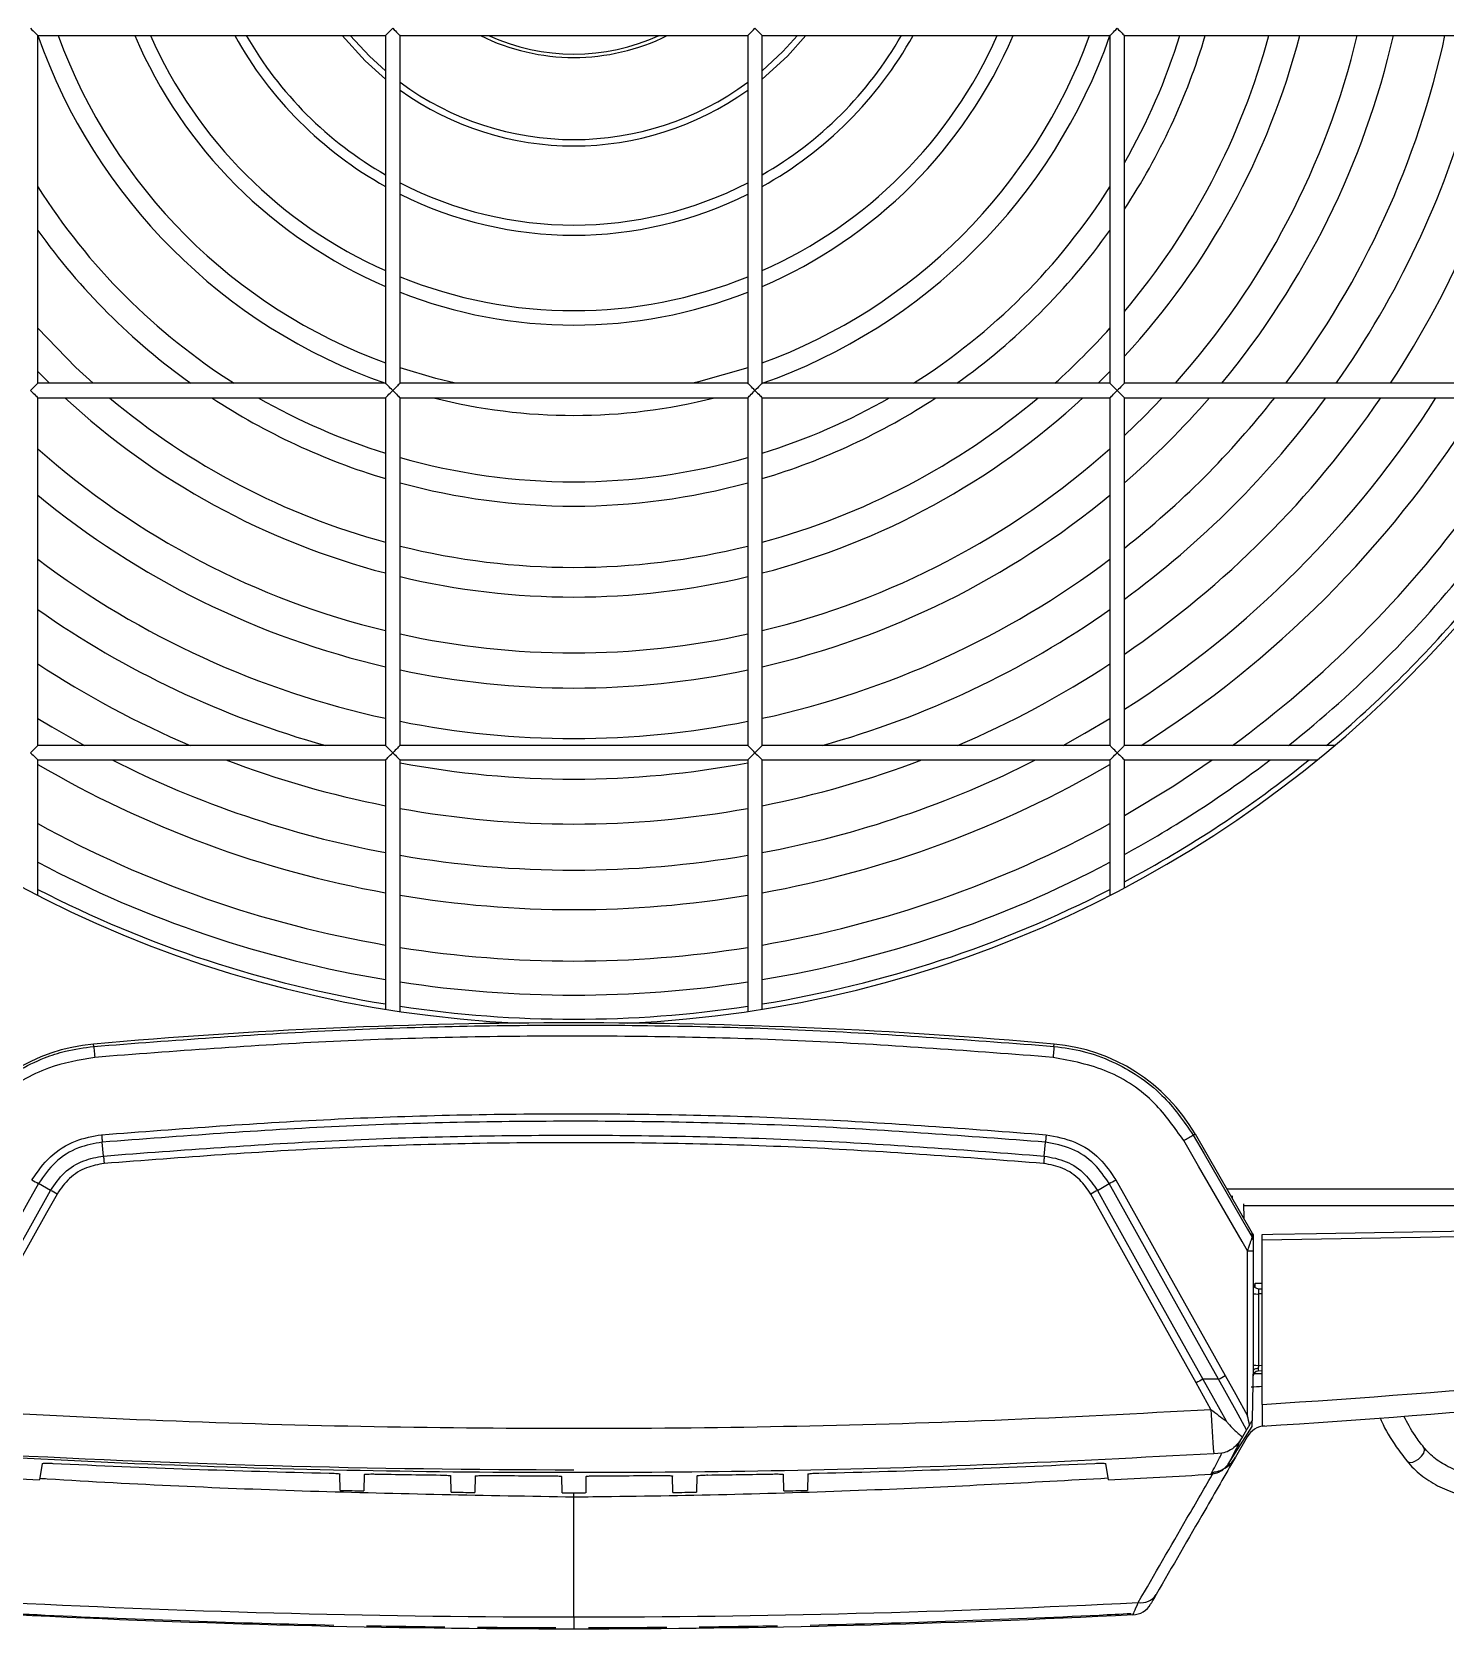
# Model space of a CAD drawing. Extents: x 14.8 to 109.8, y 1.6 to 86.6.
# Drawn here: x 47.512 to 51.413, y 31.899 to 36.308 of the extents above; entities that cross this region are included whole.
import ezdxf

# ---------------------------------------------------------------- set-up
doc = ezdxf.new("R2010")
doc.units = 0
doc.header["$MEASUREMENT"] = 0
doc.layers.add('OBJECT', color=7, linetype='CONTINUOUS')

msp = doc.modelspace()

# ---------------------------------------------------------------- linework, layer by layer
at = {"layer": 'OBJECT'}
for p, q in [((47.5283, 36.2982), (48.4883, 36.2982)), ((47.5283, 35.3382), (47.5283, 36.2982)), ((48.4883, 36.2982), (48.5083, 36.3182)), ((48.4883, 36.2982), (48.4883, 35.3382)), ((48.5283, 35.3382), (48.5283, 36.2982)), ((48.5283, 36.2982), (49.4883, 36.2982)), ((49.4883, 36.2982), (49.4883, 35.3382)), ((49.5083, 36.3182), (49.5283, 36.2982)), ((49.5283, 36.2982), (50.4883, 36.2982)), ((49.5283, 35.3382), (49.5283, 36.2982)), ((50.4883, 36.2982), (50.4883, 35.3382)), ((50.5283, 36.2982), (51.4883, 36.2982)), ((50.5283, 35.3382), (50.5283, 36.2982)), ((47.5283, 35.3708), (47.5609, 35.3382)), ((50.4558, 35.3382), (50.4883, 35.3708)), ((47.5283, 35.3382), (47.5083, 35.3182)), ((48.4883, 35.3382), (47.5283, 35.3382)), ((49.4883, 35.3382), (48.5283, 35.3382)), ((50.4883, 35.3382), (49.5283, 35.3382)), ((50.5083, 35.3182), (50.4883, 35.3382)), ((51.4883, 35.3382), (50.5283, 35.3382)), ((47.5283, 34.3382), (47.5283, 35.2982)), ((47.5283, 35.2982), (48.4883, 35.2982)), ((48.4883, 35.2982), (48.4883, 34.3382)), ((48.5283, 34.3382), (48.5283, 35.2982)), ((48.5283, 35.2982), (49.4883, 35.2982)), ((49.4883, 35.2982), (49.4883, 34.3382)), ((49.5283, 35.2982), (50.4883, 35.2982)), ((49.5283, 34.3382), (49.5283, 35.2982)), ((50.4883, 35.2982), (50.4883, 34.3382)), ((50.5083, 35.3182), (50.5283, 35.2982)), ((50.5283, 35.2982), (51.4883, 35.2982)), ((50.5283, 34.3382), (50.5283, 35.2982)), ((48.4883, 34.3382), (47.5283, 34.3382)), ((49.4883, 34.3382), (48.5283, 34.3382)), ((50.4883, 34.3382), (49.5283, 34.3382)), ((51.1088, 34.3382), (50.5283, 34.3382)), ((47.5283, 33.9248), (47.5283, 34.2982)), ((47.5283, 34.2982), (48.4883, 34.2982)), ((48.4883, 34.2982), (48.4883, 33.6101)), ((48.5283, 33.6039), (48.5283, 34.2982)), ((48.5283, 34.2982), (49.4883, 34.2982)), ((49.4883, 34.2982), (49.4883, 33.6039)), ((49.5283, 33.6101), (49.5283, 34.2982)), ((49.5283, 34.2982), (50.4883, 34.2982)), ((50.4883, 34.2982), (50.4883, 33.9248)), ((50.5283, 33.9456), (50.5283, 34.2982)), ((50.5283, 34.2982), (51.0607, 34.2982)), ((47.6828, 33.5074), (47.6823, 33.5137)), ((50.3338, 33.5074), (50.3344, 33.5137)), ((50.718, 33.2626), (50.7232, 33.2656)), ((50.7232, 33.2656), (50.8813, 32.9918)), ((47.7097, 33.2047), (47.7063, 33.2429)), ((50.307, 33.2047), (50.3104, 33.2429)), ((47.5632, 33.1099), (47.5304, 33.1288)), ((50.4535, 33.1099), (50.4862, 33.1288)), ((52.6383, 33.1132), (50.8112, 33.1132)), ((50.8269, 33.086), (50.8267, 33.0949)), ((50.8569, 33.0727), (50.8575, 33.0329)), ((50.8569, 33.0682), (52.6383, 33.0682)), ((50.8813, 32.9806), (50.8813, 32.9918)), ((50.8833, 32.9883), (50.8833, 32.9732)), ((50.9083, 32.9733), (52.6671, 33.004)), ((50.8683, 32.4872), (50.8683, 32.9428)), ((50.8833, 32.943), (50.8833, 32.6102)), ((50.9083, 32.5188), (50.9083, 32.9733)), ((50.8892, 32.8533), (50.9083, 32.8533)), ((50.8892, 32.8414), (50.8892, 32.8533)), ((50.8983, 32.8383), (50.9083, 32.8383)), ((50.9083, 32.8238), (50.8984, 32.8238)), ((50.7879, 32.5883), (50.7446, 32.5883)), ((50.8892, 32.6033), (50.8892, 32.6079)), ((50.9083, 32.6033), (50.8892, 32.6033)), ((50.9083, 32.6118), (50.8971, 32.6111)), ((50.8984, 32.6267), (50.9083, 32.6274)), ((50.7672, 32.505), (50.7263, 32.5782)), ((50.8149, 32.354), (50.8807, 32.4578)), ((50.8807, 32.4578), (50.881, 32.4744)), ((50.8672, 32.4294), (50.8347, 32.373)), ((50.854, 32.4294), (50.8491, 32.4209)), ((50.8657, 32.449), (50.854, 32.4294)), ((50.7973, 32.3842), (50.7747, 32.3827)), ((47.5402, 32.3555), (47.5326, 32.3108)), ((48.3632, 32.2815), (48.3624, 32.3266)), ((48.4293, 32.3252), (48.4285, 32.2802)), ((49.5882, 32.2802), (49.5874, 32.3252)), ((49.6543, 32.3266), (49.6535, 32.2815)), ((50.484, 32.3108), (50.4765, 32.3555)), ((48.6697, 32.2765), (48.669, 32.3215)), ((48.7357, 32.3209), (48.7349, 32.2758)), ((48.9758, 32.2746), (48.975, 32.3196)), ((49.0417, 32.3196), (49.0409, 32.2746)), ((49.2818, 32.2758), (49.281, 32.3209)), ((49.3477, 32.3215), (49.3469, 32.2765)), ((49.0083, 32.2627), (49.0083, 32.2746)), ((49.0083, 31.9321), (49.0083, 32.2627)), ((49.0083, 31.9321), (49.0083, 32.2627)), ((49.0083, 31.9321), (49.0083, 31.8986))]:
    msp.add_line(p, q, dxfattribs=at)
at = {"layer": 'OBJECT', "flags": 128}
for points in [[(47.5083, 36.3182), (47.512, 36.3145), (47.5155, 36.311), (47.5189, 36.3077), (47.5218, 36.3047), (47.5243, 36.3023), (47.5262, 36.3003), (47.5276, 36.299), (47.5282, 36.2983), (47.5283, 36.2982)], [(48.3682, 36.2982), (48.4319, 36.2285), (48.4883, 36.1781)], [(48.4883, 36.201), (48.4442, 36.2411), (48.3911, 36.2982)], [(48.5083, 36.3182), (48.512, 36.3145), (48.5155, 36.311), (48.5189, 36.3077), (48.5218, 36.3047), (48.5243, 36.3023), (48.5262, 36.3003), (48.5276, 36.299), (48.5282, 36.2983), (48.5283, 36.2982)], [(49.4883, 36.2982), (49.4884, 36.2983), (49.4891, 36.299), (49.4904, 36.3003), (49.4924, 36.3023), (49.4949, 36.3047), (49.4978, 36.3077), (49.5011, 36.311), (49.5046, 36.3145), (49.5083, 36.3182)], [(49.6256, 36.2982), (49.5855, 36.2541), (49.5283, 36.201)], [(49.5283, 36.1781), (49.5981, 36.2418), (49.6484, 36.2982)], [(50.4883, 36.2982), (50.4884, 36.2983), (50.4891, 36.299), (50.4904, 36.3003), (50.4924, 36.3023), (50.4949, 36.3047), (50.4978, 36.3077), (50.5011, 36.311), (50.5046, 36.3145), (50.5083, 36.3182)], [(50.5083, 36.3182), (50.512, 36.3145), (50.5155, 36.311), (50.5189, 36.3077), (50.5218, 36.3047), (50.5243, 36.3023), (50.5262, 36.3003), (50.5276, 36.299), (50.5282, 36.2983), (50.5283, 36.2982)], [(47.6807, 35.3382), (47.6335, 35.382), (47.5283, 35.4906)], [(48.6811, 35.3382), (48.6268, 35.3513), (48.5283, 35.3805)], [(49.4883, 35.3805), (49.3522, 35.342), (49.3356, 35.3382)], [(48.5083, 35.3182), (48.5049, 35.3217), (48.5015, 35.3251), (48.4983, 35.3282), (48.4955, 35.3311), (48.493, 35.3335), (48.491, 35.3355), (48.4895, 35.337), (48.4886, 35.3379), (48.4883, 35.3382)], [(48.5283, 35.3382), (48.528, 35.3379), (48.5271, 35.337), (48.5256, 35.3355), (48.5236, 35.3335), (48.5212, 35.3311), (48.5183, 35.3282), (48.5152, 35.3251), (48.5118, 35.3217), (48.5083, 35.3182)], [(49.5083, 35.3182), (49.5049, 35.3217), (49.5015, 35.3251), (49.4983, 35.3282), (49.4955, 35.3311), (49.493, 35.3335), (49.491, 35.3355), (49.4895, 35.337), (49.4886, 35.3379), (49.4883, 35.3382)], [(49.5283, 35.3382), (49.528, 35.3379), (49.5271, 35.337), (49.5256, 35.3355), (49.5236, 35.3335), (49.5212, 35.3311), (49.5183, 35.3282), (49.5152, 35.3251), (49.5118, 35.3217), (49.5083, 35.3182)], [(50.5283, 35.3382), (50.528, 35.3379), (50.5271, 35.337), (50.5256, 35.3355), (50.5236, 35.3335), (50.5212, 35.3311), (50.5183, 35.3282), (50.5152, 35.3251), (50.5118, 35.3217), (50.5083, 35.3182)], [(47.5083, 35.3182), (47.512, 35.3145), (47.5155, 35.311), (47.5189, 35.3077), (47.5218, 35.3047), (47.5243, 35.3023), (47.5262, 35.3003), (47.5276, 35.299), (47.5282, 35.2983), (47.5283, 35.2982)], [(48.4883, 35.2982), (48.4884, 35.2983), (48.4891, 35.299), (48.4904, 35.3003), (48.4924, 35.3023), (48.4949, 35.3047), (48.4978, 35.3077), (48.5011, 35.311), (48.5046, 35.3145), (48.5083, 35.3182)], [(48.5083, 35.3182), (48.512, 35.3145), (48.5155, 35.311), (48.5189, 35.3077), (48.5218, 35.3047), (48.5243, 35.3023), (48.5262, 35.3003), (48.5276, 35.299), (48.5282, 35.2983), (48.5283, 35.2982)], [(49.4883, 35.2982), (49.4884, 35.2983), (49.4891, 35.299), (49.4904, 35.3003), (49.4924, 35.3023), (49.4949, 35.3047), (49.4978, 35.3077), (49.5011, 35.311), (49.5046, 35.3145), (49.5083, 35.3182)], [(49.5083, 35.3182), (49.512, 35.3145), (49.5155, 35.311), (49.5189, 35.3077), (49.5218, 35.3047), (49.5243, 35.3023), (49.5262, 35.3003), (49.5276, 35.299), (49.5282, 35.2983), (49.5283, 35.2982)], [(50.4883, 35.2982), (50.4884, 35.2983), (50.4891, 35.299), (50.4904, 35.3003), (50.4924, 35.3023), (50.4949, 35.3047), (50.4978, 35.3077), (50.5011, 35.311), (50.5046, 35.3145), (50.5083, 35.3182)], [(50.6324, 35.2982), (50.5835, 35.2476), (50.5283, 35.1942)], [(47.5283, 34.413), (47.5666, 34.3898), (47.6573, 34.3382)], [(50.3594, 34.3382), (50.4194, 34.3719), (50.4883, 34.413)], [(47.5283, 34.3382), (47.528, 34.3379), (47.5271, 34.337), (47.5256, 34.3355), (47.5236, 34.3335), (47.5212, 34.3311), (47.5183, 34.3282), (47.5152, 34.3251), (47.5118, 34.3217), (47.5083, 34.3182)], [(47.5083, 34.3182), (47.512, 34.3145), (47.5155, 34.311), (47.5189, 34.3077), (47.5218, 34.3047), (47.5243, 34.3023), (47.5262, 34.3003), (47.5276, 34.299), (47.5282, 34.2983), (47.5283, 34.2982)], [(48.5083, 34.3182), (48.5049, 34.3217), (48.5015, 34.3251), (48.4983, 34.3282), (48.4955, 34.3311), (48.493, 34.3335), (48.491, 34.3355), (48.4895, 34.337), (48.4886, 34.3379), (48.4883, 34.3382)], [(48.4883, 34.2982), (48.4884, 34.2983), (48.4891, 34.299), (48.4904, 34.3003), (48.4924, 34.3023), (48.4949, 34.3047), (48.4978, 34.3077), (48.5011, 34.311), (48.5046, 34.3145), (48.5083, 34.3182)], [(48.5283, 34.3382), (48.528, 34.3379), (48.5271, 34.337), (48.5256, 34.3355), (48.5236, 34.3335), (48.5212, 34.3311), (48.5183, 34.3282), (48.5152, 34.3251), (48.5118, 34.3217), (48.5083, 34.3182)], [(48.5083, 34.3182), (48.512, 34.3145), (48.5155, 34.311), (48.5189, 34.3077), (48.5218, 34.3047), (48.5243, 34.3023), (48.5262, 34.3003), (48.5276, 34.299), (48.5282, 34.2983), (48.5283, 34.2982)], [(49.5083, 34.3182), (49.5049, 34.3217), (49.5015, 34.3251), (49.4983, 34.3282), (49.4955, 34.3311), (49.493, 34.3335), (49.491, 34.3355), (49.4895, 34.337), (49.4886, 34.3379), (49.4883, 34.3382)], [(49.4883, 34.2982), (49.4884, 34.2983), (49.4891, 34.299), (49.4904, 34.3003), (49.4924, 34.3023), (49.4949, 34.3047), (49.4978, 34.3077), (49.5011, 34.311), (49.5046, 34.3145), (49.5083, 34.3182)], [(49.5283, 34.3382), (49.528, 34.3379), (49.5271, 34.337), (49.5256, 34.3355), (49.5236, 34.3335), (49.5212, 34.3311), (49.5183, 34.3282), (49.5152, 34.3251), (49.5118, 34.3217), (49.5083, 34.3182)], [(49.5083, 34.3182), (49.512, 34.3145), (49.5155, 34.311), (49.5189, 34.3077), (49.5218, 34.3047), (49.5243, 34.3023), (49.5262, 34.3003), (49.5276, 34.299), (49.5282, 34.2983), (49.5283, 34.2982)], [(50.5083, 34.3182), (50.5049, 34.3217), (50.5015, 34.3251), (50.4983, 34.3282), (50.4955, 34.3311), (50.493, 34.3335), (50.491, 34.3355), (50.4895, 34.337), (50.4886, 34.3379), (50.4883, 34.3382)], [(50.4883, 34.2982), (50.4884, 34.2983), (50.4891, 34.299), (50.4904, 34.3003), (50.4924, 34.3023), (50.4949, 34.3047), (50.4978, 34.3077), (50.5011, 34.311), (50.5046, 34.3145), (50.5083, 34.3182)], [(50.5283, 34.3382), (50.528, 34.3379), (50.5271, 34.337), (50.5256, 34.3355), (50.5236, 34.3335), (50.5212, 34.3311), (50.5183, 34.3282), (50.5152, 34.3251), (50.5118, 34.3217), (50.5083, 34.3182)], [(50.5083, 34.3182), (50.512, 34.3145), (50.5155, 34.311), (50.5189, 34.3077), (50.5218, 34.3047), (50.5243, 34.3023), (50.5262, 34.3003), (50.5276, 34.299), (50.5282, 34.2983), (50.5283, 34.2982)], [(50.5283, 34.145), (50.6645, 34.2272), (50.7708, 34.2982)], [(47.6828, 33.5074), (47.6829, 33.5064), (47.6831, 33.5043), (47.6833, 33.5014), (47.6837, 33.4976), (47.6841, 33.4931), (47.6845, 33.4881), (47.685, 33.4827), (47.6855, 33.4771)], [(50.3338, 33.5074), (50.3337, 33.5064), (50.3336, 33.5043), (50.3333, 33.5014), (50.333, 33.4976), (50.3326, 33.4931), (50.3321, 33.4881), (50.3316, 33.4827), (50.3311, 33.4771)], [(47.7045, 33.2635), (47.7047, 33.2607), (47.705, 33.2579), (47.7052, 33.2551), (47.7054, 33.2524), (47.7057, 33.2498), (47.7059, 33.2474), (47.7061, 33.2451), (47.7063, 33.2429)], [(50.3122, 33.2635), (50.3119, 33.2607), (50.3117, 33.2579), (50.3114, 33.2551), (50.3112, 33.2524), (50.311, 33.2498), (50.3108, 33.2474), (50.3106, 33.2451), (50.3104, 33.2429)], [(50.718, 33.2626), (50.7481, 33.2107), (50.8683, 33.003), (50.8813, 32.9806)], [(47.7097, 33.2047), (47.7099, 33.2026), (47.7101, 33.2003), (47.7103, 33.1978), (47.7105, 33.1952), (47.7108, 33.1925), (47.711, 33.1898), (47.7113, 33.1869), (47.7115, 33.1841)], [(50.307, 33.2047), (50.3068, 33.2026), (50.3066, 33.2003), (50.3064, 33.1978), (50.3061, 33.1952), (50.3059, 33.1925), (50.3056, 33.1898), (50.3054, 33.1869), (50.3051, 33.1841)], [(50.8683, 32.9428), (50.8533, 32.9687), (50.733, 33.1764), (50.6921, 33.2471)], [(47.5304, 33.1288), (47.5012, 33.0764), (47.3842, 32.8669), (47.2287, 32.5883)], [(50.7879, 32.5883), (50.7587, 32.6407), (50.6417, 32.8502), (50.4862, 33.1288)], [(50.5045, 33.1389), (50.5338, 33.0865), (50.6507, 32.8769), (50.8062, 32.5983)], [(47.272, 32.5883), (47.3012, 32.6407), (47.4182, 32.8502), (47.5632, 33.1099)], [(47.5815, 33.0998), (47.5523, 33.0474), (47.4353, 32.8379), (47.2903, 32.5782)], [(50.7263, 32.5782), (50.6971, 32.6306), (50.5801, 32.8401), (50.4352, 33.0998)], [(50.4535, 33.1099), (50.4827, 33.0575), (50.5997, 32.848), (50.7446, 32.5883)], [(50.8813, 32.9918), (50.8824, 32.9899), (50.8831, 32.9887), (50.8833, 32.9883)], [(50.9083, 32.9882), (50.9383, 32.9888), (51.0583, 32.9908), (51.5381, 32.9992), (52.6867, 33.0193)], [(50.7446, 32.5883), (50.7739, 32.5359), (50.8088, 32.4733)], [(50.8657, 32.449), (50.8364, 32.5014), (50.7879, 32.5883)], [(50.8062, 32.5983), (50.8355, 32.546), (50.8683, 32.4872)], [(51.3304, 32.3618), (51.3403, 32.3676), (51.3488, 32.3756), (51.3546, 32.3844), (51.3569, 32.3928), (51.3554, 32.3994), (51.3549, 32.4001)]]:
    msp.add_lwpolyline(points, dxfattribs=at)
at = {"layer": 'OBJECT'}
for centre, radius, start, end in [((49.0083, 36.8182), 3.25, 0, 267.3717), ((49.0083, 36.8182), 3.25, 272.6283, 0), ((49.0083, 36.8182), 1.5687, 199.3597, 250.6403), ((49.0083, 36.8182), 1.5157, 200.0637, 249.9363), ((49.0083, 36.8182), 1.3193, 203.2138, 246.7862), ((49.0083, 36.8182), 1.2795, 203.9789, 246.0211), ((49.0083, 36.8182), 1.0711, 209.0428, 240.9572), ((49.0083, 36.8182), 1.0433, 209.8952, 240.1048), ((49.0083, 36.8182), 0.5804, 243.6377, 296.3623), ((49.0083, 36.8182), 0.5709, 245.6295, 294.3705), ((49.0083, 36.8182), 1.2795, 293.9789, 336.0211), ((49.0083, 36.8182), 1.0711, 299.0428, 330.9572), ((49.0083, 36.8182), 1.0433, 299.8952, 330.1048), ((49.0083, 36.8182), 1.5157, 290.0637, 339.9363), ((49.0083, 36.8182), 1.3193, 293.2138, 336.7862), ((49.0083, 36.8182), 1.5687, 289.3597, 340.6403), ((49.0083, 36.8182), 1.752, 330.1804, 342.734), ((49.0083, 36.8182), 1.9882, 319.8639, 344.8383), ((49.0083, 36.8182), 1.8191, 326.6745, 343.3903), ((49.0083, 36.8182), 2.0702, 317.2433, 345.4521), ((49.0083, 36.8182), 2.2244, 318.2912, 346.4809), ((49.0083, 36.8182), 2.3215, 320.3929, 347.0563), ((49.0083, 36.8182), 2.4606, 323.0246, 347.7998), ((49.0083, 36.8182), 0.8071, 233.5065, 306.4935), ((49.0083, 36.8182), 0.8247, 234.4058, 305.5942), ((49.0083, 36.8182), 2.5729, 324.8841, 344.5585), ((49.0083, 36.8182), 1.752, 212.3533, 237.6467), ((49.0083, 36.8182), 1.0433, 242.608, 297.392), ((49.0083, 36.8182), 1.0711, 243.3769, 296.6231), ((49.0083, 36.8182), 1.752, 302.3533, 327.6467), ((49.0083, 36.8182), 1.8191, 215.5534, 234.4466), ((49.0083, 36.8182), 1.8191, 305.5534, 324.4466), ((49.0083, 36.8182), 2.6969, 326.7161, 336.8664), ((49.0083, 36.8182), 1.2795, 247.9671, 292.0329), ((49.0083, 36.8182), 1.3193, 248.6636, 291.3364), ((49.0083, 36.8182), 1.9882, 311.8928, 318.1072), ((49.0083, 36.8182), 2.0702, 227.2433, 255.4521), ((49.0083, 36.8182), 1.9882, 229.8639, 254.8383), ((49.0083, 36.8182), 1.8191, 236.6745, 253.3903), ((49.0083, 36.8182), 1.752, 240.1804, 252.734), ((49.0083, 36.8182), 1.5687, 255.6858, 284.3142), ((49.0083, 36.8182), 1.752, 287.266, 299.8196), ((49.0083, 36.8182), 1.9882, 285.1617, 310.1361), ((49.0083, 36.8182), 1.8191, 286.6097, 303.3255), ((49.0083, 36.8182), 2.0702, 284.5479, 312.7567), ((49.0083, 36.8182), 2.3215, 310.9007, 319.0993), ((49.0083, 36.8182), 2.4606, 308.1504, 321.8496), ((49.0083, 36.8182), 2.6969, 304.3065, 325.6935), ((49.0083, 36.8182), 2.5729, 306.2123, 323.7877), ((49.0083, 36.8182), 2.8241, 302.5624, 327.4376), ((49.0083, 36.8182), 2.9331, 302.2712, 327.7288), ((49.0083, 36.8182), 2.2244, 228.2912, 256.4809), ((49.0083, 36.8182), 2.2244, 283.5191, 311.7088), ((49.0083, 36.8182), 1.752, 254.0989, 285.9011), ((49.0083, 36.8182), 1.8191, 254.7007, 285.2993), ((49.0083, 36.8182), 2.3215, 230.3929, 257.0563), ((49.0083, 36.8182), 2.3215, 282.9437, 309.6071), ((49.0083, 36.8182), 3.0752, 306.2482, 323.7518), ((49.0083, 36.8182), 1.9882, 256.0293, 283.9707), ((49.0083, 36.8182), 2.4606, 233.0246, 257.7998), ((49.0083, 36.8182), 2.4606, 282.2002, 306.9754), ((49.0083, 36.8182), 3.1693, 308.5091, 321.4909), ((49.0083, 36.8182), 2.0702, 256.593, 283.407), ((49.0083, 36.8182), 2.5729, 234.8841, 254.5585), ((49.0083, 36.8182), 2.5729, 285.4415, 305.1159), ((49.0083, 36.8182), 3.2357, 309.9631, 320.0369), ((49.0083, 36.8182), 2.2244, 257.5383, 282.4617), ((49.0083, 36.8182), 2.6969, 236.7161, 246.8664), ((49.0083, 36.8182), 2.3215, 258.0673, 281.9327), ((49.0083, 36.8182), 2.6969, 293.1336, 303.2839), ((49.0083, 36.8182), 2.4606, 258.7511, 281.2489), ((49.0083, 36.8182), 2.9331, 239.6958, 259.7881), ((49.0083, 36.8182), 2.8241, 243.1648, 259.3897), ((49.0083, 36.8182), 2.6969, 249.1352, 258.8827), ((49.0083, 36.8182), 2.5729, 259.2478, 280.7522), ((49.0083, 36.8182), 2.6969, 281.1173, 290.8648), ((49.0083, 36.8182), 2.8241, 280.6103, 296.8352), ((49.0083, 36.8182), 2.9331, 280.2119, 300.3042), ((49.0083, 36.8182), 3.1693, 298.6594, 307.3324), ((49.0083, 36.8182), 3.2357, 298.019, 308.8473), ((49.0083, 36.8182), 2.6969, 259.7476, 280.2524), ((49.0083, 36.8182), 3.0752, 241.2312, 260.2647), ((49.0083, 36.8182), 3.0752, 279.7353, 298.7688), ((49.0083, 36.8182), 3.1693, 242.1615, 260.5565), ((49.0083, 36.8182), 2.8241, 260.2143, 279.7857), ((49.0083, 36.8182), 3.1693, 279.4435, 297.8385), ((49.0083, 36.8182), 3.2357, 242.7804, 260.752), ((49.0083, 36.8182), 2.9331, 260.5811, 279.4189), ((49.0083, 36.8182), 3.2357, 279.248, 297.2196), ((49.0083, 36.8182), 3.0752, 261.02, 278.98), ((49.0083, 36.8182), 3.1693, 261.2888, 278.7112), ((49.0083, 36.8182), 3.2357, 261.4689, 278.5311), ((49.0083, 18.5724), 15, 84.92819, 95.07181), ((47.7265, 33.0156), 0.5, 95.0718, 150), ((50.2902, 33.0156), 0.5, 30, 84.9282), ((50.3768, 33.8052), 0.6409, 299.4671, 302.1662), ((48.2661, 34.4875), 1.5451, 240.7904, 241.566), ((49.7505, 34.4875), 1.5451, 298.434, 299.2096), ((46.8292, 31.7542), 1.5416, 60.7902, 61.5675), ((51.1875, 31.7542), 1.5416, 118.4325, 119.2098), ((50.8721, 33.1583), 0.2156, 269.0019, 272.9959), ((50.8687, 32.9732), 0.0146, 0.0259, 30.7913), ((50.8983, 32.8533), 0.015, 180, 270), ((50.8946, 32.9319), 0.1082, 264.0197, 271.993), ((49.0104, 62.3986), 29.94, 273.63443, 276.80397), ((51.4791, 31.2318), 1.5426, 118.4329, 119.2098), ((50.0515, 33.9483), 1.5466, 298.4344, 299.2093), ((50.8981, 32.5961), 0.015, 93.6267, 179), ((50.8946, 32.7349), 0.1082, 264.0197, 271.9908), ((50.9335, 32.6143), 0.0365, 183.416, 185.134), ((49.0083, 62.3986), 30, 273.63116, 276.80397), ((49.0083, 62.3986), 29.89, 273.58692, 273.64454), ((64.5961, 33.2955), 13.8515, 183.2715, 183.77834), ((50.9192, 32.3994), 0.06, 93.6447, 150), ((49.0083, 62.3986), 30.06, 266.83435, 270), ((49.0083, 62.3396), 30.065, 266.64652, 267.18655), ((49.0083, 62.3396), 30.065, 272.81345, 273.35461), ((51.3198, 32.3774), 0.0188, 231.2465, 304.3431), ((49.0083, 62.3396), 30.065, 268.7704, 268.89488), ((49.0083, 62.3396), 30.065, 271.10512, 271.2296), ((49.0083, 62.3396), 30.065, 269.35475, 269.4789), ((49.0083, 62.3396), 30.065, 269.93798, 270.06202), ((49.0083, 62.3396), 30.065, 270.5211, 270.64525), ((50.5744, 32.0204), 0.0492, 260.7353, 327.2181), ((49.0033, 62.4027), 30.5, 267.09946, 267.26567), ((49.0033, 62.4027), 30.5, 267.26567, 268.76476), ((49.0033, 62.4027), 30.5, 271.23524, 272.73433), ((49.0033, 62.4027), 30.5, 272.73433, 272.90054), ((50.5487, 31.9976), 0.06, 272.9005, 330), ((49.0033, 62.4027), 30.5, 268.93386, 269.34014), ((49.0033, 62.4027), 30.5, 269.50922, 269.91547), ((49.0033, 62.4027), 30.5, 270.08453, 270.49078), ((49.0033, 62.4027), 30.5, 270.65986, 271.06614)]:
    msp.add_arc(centre, radius, start, end, dxfattribs=at)
for start_param, end_param in [(3.093782, 3.119126), (3.123345, 3.129317), (3.133529, 3.139487), (3.143698, 3.149656), (3.153869, 3.15984), (3.164059, 3.189403)]:
    msp.add_ellipse((49.0083, 62.4131), major_axis=(0, 30.0914), ratio=0.999997, start_param=start_param, end_param=end_param, dxfattribs=at)
for points, knots in [([(47.6828, 33.5074), (47.9023, 33.5241), (48.3418, 33.5575), (49.0044, 33.5703), (49.6692, 33.5578), (50.1122, 33.5242), (50.3338, 33.5074)], [0, 0, 0, 0, 0.248777, 0.498038, 0.748771, 1, 1, 1, 1]), ([(50.3311, 33.4771), (50.1104, 33.4938), (49.6683, 33.5274), (49.0053, 33.5399), (48.3436, 33.5271), (47.905, 33.4938), (47.6855, 33.4771)], [0, 0, 0, 0, 0.250733, 0.501962, 0.750739, 1, 1, 1, 1]), ([(47.2987, 33.2626), (47.3138, 33.286), (47.344, 33.3327), (47.4034, 33.392), (47.4712, 33.441), (47.5394, 33.4743), (47.6102, 33.4976), (47.6565, 33.5038), (47.6828, 33.5074)], [0, 0, 0, 0, 0.176166, 0.352332, 0.528502, 0.704673, 0.831766, 1, 1, 1, 1]), ([(47.6855, 33.4771), (47.6424, 33.4695), (47.5478, 33.4529), (47.4165, 33.3745), (47.3552, 33.2896), (47.3246, 33.2471)], [0, 0, 0, 0, 0.295543, 0.647772, 1, 1, 1, 1]), ([(50.6921, 33.2471), (50.667, 33.283), (50.612, 33.3617), (50.4854, 33.4476), (50.3826, 33.4673), (50.3311, 33.4771)], [0, 0, 0, 0, 0.295665, 0.647832, 1, 1, 1, 1]), ([(50.3338, 33.5074), (50.361, 33.5036), (50.4161, 33.496), (50.4947, 33.4675), (50.5679, 33.4266), (50.6487, 33.3629), (50.6914, 33.3011), (50.718, 33.2626)], [0, 0, 0, 0, 0.173752, 0.352544, 0.526294, 0.705082, 1, 1, 1, 1]), ([(47.7045, 33.2635), (47.9221, 33.2801), (48.3578, 33.3132), (49.0113, 33.3254), (49.6636, 33.3129), (50.0958, 33.28), (50.3122, 33.2635)], [0, 0, 0, 0, 0.250734, 0.501964, 0.75074, 1, 1, 1, 1]), ([(50.3104, 33.2429), (50.0947, 33.2593), (49.6631, 33.2922), (49.0122, 33.3047), (48.3591, 33.2925), (47.924, 33.2595), (47.7063, 33.2429)], [0, 0, 0, 0, 0.248776, 0.498036, 0.74877, 1, 1, 1, 1]), ([(47.5121, 33.1389), (47.5277, 33.1612), (47.5591, 33.2063), (47.6286, 33.2498), (47.6801, 33.2591), (47.7045, 33.2635)], [0, 0, 0, 0, 0.342308, 0.688799, 1, 1, 1, 1]), ([(47.7097, 33.2047), (47.9264, 33.2212), (48.3604, 33.2541), (49.0113, 33.2663), (49.6609, 33.2538), (50.0915, 33.2211), (50.307, 33.2047)], [0, 0, 0, 0, 0.250733, 0.501963, 0.750739, 1, 1, 1, 1]), ([(50.3122, 33.2635), (50.3392, 33.2584), (50.3933, 33.2481), (50.4613, 33.2022), (50.4907, 33.1591), (50.5045, 33.1389)], [0, 0, 0, 0, 0.3445681, 0.6911954, 1, 1, 1, 1]), ([(47.7063, 33.2429), (47.684, 33.2389), (47.6369, 33.2304), (47.5733, 33.1905), (47.5447, 33.1493), (47.5304, 33.1288)], [0, 0, 0, 0, 0.311267, 0.657775, 1, 1, 1, 1]), ([(47.5632, 33.1099), (47.5751, 33.1269), (47.599, 33.1612), (47.652, 33.1942), (47.6911, 33.2013), (47.7097, 33.2047)], [0, 0, 0, 0, 0.342437, 0.688873, 1, 1, 1, 1]), ([(50.3051, 33.1841), (50.0904, 33.2004), (49.6604, 33.2331), (49.0121, 33.2456), (48.3617, 33.2335), (47.9284, 33.2006), (47.7115, 33.1841)], [0, 0, 0, 0, 0.248777, 0.498037, 0.748771, 1, 1, 1, 1]), ([(50.307, 33.2047), (50.3275, 33.2008), (50.3687, 33.1929), (50.4205, 33.158), (50.4429, 33.1253), (50.4535, 33.1099)], [0, 0, 0, 0, 0.344488, 0.6911, 1, 1, 1, 1]), ([(50.4862, 33.1288), (50.4736, 33.1473), (50.4467, 33.1867), (50.3845, 33.2288), (50.335, 33.2382), (50.3104, 33.2429)], [0, 0, 0, 0, 0.308725, 0.655363, 1, 1, 1, 1]), ([(47.7115, 33.1841), (47.695, 33.1811), (47.6603, 33.1748), (47.6132, 33.1454), (47.592, 33.1149), (47.5815, 33.0998)], [0, 0, 0, 0, 0.311205, 0.657664, 1, 1, 1, 1]), ([(50.4352, 33.0998), (50.4258, 33.1135), (50.4059, 33.1426), (50.3599, 33.1736), (50.3234, 33.1806), (50.3051, 33.1841)], [0, 0, 0, 0, 0.308804, 0.65543, 1, 1, 1, 1]), ([(50.9083, 32.9733), (50.9083, 32.9733), (50.9083, 32.9749), (50.9083, 32.9804), (50.9083, 32.9843), (50.9083, 32.9882)], [0, 0, 0, 0, 0.5, 0.5, 1, 1, 1, 1]), ([(50.8683, 32.9428), (50.8691, 32.9451), (50.8713, 32.9516), (50.8745, 32.9607), (50.8776, 32.9697), (50.8796, 32.9756), (50.8809, 32.9794), (50.8811, 32.9802), (50.8813, 32.9806)], [0, 0, 0, 0, 0.143192, 0.387722, 0.563036, 0.756132, 0.875255, 1, 1, 1, 1]), ([(50.8833, 32.9732), (50.8833, 32.9728), (50.8833, 32.9721), (50.8833, 32.969), (50.8833, 32.9642), (50.8833, 32.9554), (50.8833, 32.9481), (50.8833, 32.943)], [0, 0, 0, 0, 0.0969684, 0.198675, 0.3837811, 0.5679207, 1, 1, 1, 1]), ([(50.8983, 32.8383), (50.8983, 32.8382), (50.8983, 32.8381), (50.8983, 32.8365), (50.8984, 32.8332), (50.8984, 32.8288), (50.8984, 32.8255), (50.8984, 32.8238)], [0, 0, 0, 0, 0.121724, 0.341294, 0.560866, 0.78044, 1, 1, 1, 1]), ([(50.8984, 32.8238), (50.8984, 32.8138), (50.8984, 32.7638), (50.8984, 32.7138), (50.8984, 32.6581), (50.8984, 32.6424), (50.8984, 32.6267)], [0, 0, 0, 0, 0.152131, 0.760654, 0.760898, 1, 1, 1, 1]), ([(50.8833, 32.6102), (50.8833, 32.6102), (50.8833, 32.6102), (50.8833, 32.6101), (50.8833, 32.6097), (50.8833, 32.608), (50.8832, 32.6009), (50.8827, 32.5723), (50.8819, 32.5288), (50.8812, 32.4907), (50.881, 32.4744)], [0, 0, 0, 0, 0.000752, 0.0017017, 0.0034595, 0.0111096, 0.0413004, 0.1615431, 0.6420093, 1, 1, 1, 1]), ([(50.8978, 32.6182), (50.8959, 32.618), (50.8921, 32.6178), (50.8874, 32.616), (50.884, 32.6134), (50.8836, 32.6113), (50.8833, 32.6103)], [0, 0, 0, 0, 0.250058, 0.500079, 0.750062, 1, 1, 1, 1]), ([(50.8978, 32.618), (50.8977, 32.6167), (50.8974, 32.614), (50.8972, 32.6116), (50.8971, 32.6112), (50.8971, 32.6111)], [0, 0, 0, 0, 0.338339, 0.675637, 1, 1, 1, 1]), ([(50.8984, 32.6267), (50.8983, 32.625), (50.8981, 32.622), (50.8979, 32.6193), (50.8978, 32.6182)], [0, 0, 0, 0, 0.567406, 1, 1, 1, 1]), ([(47.2495, 32.505), (47.4454, 32.4946), (48.0297, 32.4635), (49.0038, 32.4462), (49.981, 32.4632), (50.5682, 32.4944), (50.7672, 32.505)], [0, 0, 0, 0, 0.167192, 0.498796, 0.830146, 1, 1, 1, 1]), ([(50.7672, 32.505), (50.7742, 32.4994), (50.7881, 32.4882), (50.8019, 32.4783), (50.8088, 32.4733)], [0, 0, 0, 0, 0.504001, 1, 1, 1, 1]), ([(50.9083, 32.5188), (50.9083, 32.5149), (50.9083, 32.511), (50.9083, 32.5033), (50.9083, 32.4995), (50.9083, 32.4923), (50.9083, 32.4888), (50.9083, 32.4823), (50.9083, 32.4792), (50.9083, 32.4709), (50.9083, 32.4664), (50.9083, 32.4604), (50.9083, 32.4588), (50.9083, 32.4588)], [0, 0, 0, 0, 0.125, 0.125, 0.25, 0.25, 0.375, 0.375, 0.5, 0.5, 0.75, 0.75, 1, 1, 1, 1]), ([(50.8088, 32.4733), (50.8089, 32.4732), (50.8106, 32.4711), (50.8177, 32.4627), (50.832, 32.4468), (50.8461, 32.4356), (50.854, 32.4294)], [0, 0, 0, 0, 0.006762, 0.1253074, 0.5118635, 1, 1, 1, 1]), ([(50.8736, 32.4623), (50.8725, 32.4605), (50.8696, 32.4556), (50.8672, 32.4515), (50.8657, 32.449)], [0, 0, 0, 0, 0.379238, 1, 1, 1, 1]), ([(50.8736, 32.4623), (50.8719, 32.4705), (50.8701, 32.4787), (50.8683, 32.4871), (50.8683, 32.4872)], [0, 0, 0, 0, 0.985611, 1, 1, 1, 1]), ([(50.881, 32.4744), (50.8798, 32.4726), (50.8775, 32.4688), (50.8749, 32.4645), (50.8736, 32.4623)], [0, 0, 0, 0, 0.492725, 1, 1, 1, 1]), ([(51.2347, 32.4816), (51.2359, 32.4785), (51.2466, 32.4509), (51.2716, 32.411), (51.2982, 32.3757), (51.308, 32.3627)], [0, 0, 0, 0, 0.073205, 0.656143, 1, 1, 1, 1]), ([(51.3548, 32.4002), (51.3465, 32.4109), (51.325, 32.4387), (51.3091, 32.4683), (51.2993, 32.4866)], [0, 0, 0, 0, 0.385463, 1, 1, 1, 1]), ([(50.8491, 32.4209), (50.8399, 32.4092), (50.827, 32.3927), (50.8041, 32.3853), (50.7974, 32.3842), (50.7973, 32.3842)], [0, 0, 0, 0, 0.710512, 0.99645, 1, 1, 1, 1]), ([(50.8491, 32.4209), (50.8476, 32.4178), (50.8439, 32.4106), (50.8364, 32.3959), (50.8266, 32.3767), (50.8188, 32.3616), (50.8149, 32.354)], [0, 0, 0, 0, 0.140215, 0.321037, 0.657768, 1, 1, 1, 1]), ([(50.7747, 32.3827), (50.5749, 32.3721), (49.9851, 32.3408), (49.0038, 32.3236), (48.0255, 32.341), (47.4387, 32.3723), (47.242, 32.3827)], [0, 0, 0, 0, 0.169841, 0.501204, 0.832821, 1, 1, 1, 1]), ([(50.8347, 32.373), (50.8065, 32.3241), (50.7782, 32.2753), (50.7501, 32.2264), (50.7052, 32.1488), (50.6605, 32.0713), (50.6158, 31.9938)], [0.00446293, 0.00446293, 0.00446293, 0.00446293, 0.01203444, 0.01203444, 0.01203444, 0.02406889, 0.02406889, 0.02406889, 0.02406889]), ([(50.7676, 32.3261), (50.7677, 32.3263), (50.7716, 32.3339), (50.7794, 32.3489), (50.7892, 32.3681), (50.7951, 32.3798), (50.7973, 32.3842)], [0, 0, 0, 0, 0.010923, 0.39295, 0.774977, 1, 1, 1, 1]), ([(50.7751, 32.3326), (50.7814, 32.333), (50.7874, 32.3344), (50.7991, 32.3389), (50.8046, 32.3419), (50.8148, 32.3491), (50.8195, 32.3533), (50.8279, 32.3625), (50.8315, 32.3676), (50.8347, 32.373)], [0, 0, 0, 0, 0.25, 0.25, 0.5, 0.5, 0.75, 0.75, 1, 1, 1, 1]), ([(51.7397, 32.399), (51.7356, 32.3938), (51.7232, 32.378), (51.6946, 32.3548), (51.652, 32.3333), (51.6032, 32.3199), (51.5513, 32.3153), (51.499, 32.3199), (51.4493, 32.3333), (51.4053, 32.3546), (51.3741, 32.378), (51.3599, 32.3944), (51.3548, 32.4002)], [0, 0, 0, 0, 0.055106, 0.167362, 0.278663, 0.389295, 0.499695, 0.609969, 0.720061, 0.829857, 0.939421, 1, 1, 1, 1]), ([(47.5402, 32.3555), (47.5406, 32.3557), (47.5413, 32.3561), (47.5466, 32.3565), (47.5543, 32.3566), (47.5626, 32.3564), (47.5681, 32.3562), (47.5702, 32.3561)], [0, 0, 0, 0, 0.216239, 0.432482, 0.648615, 0.864625, 1, 1, 1, 1]), ([(48.3323, 32.3293), (48.3357, 32.3292), (48.3425, 32.329), (48.3515, 32.3285), (48.3583, 32.3278), (48.3619, 32.3271), (48.3622, 32.3267), (48.3624, 32.3266)], [0, 0, 0, 0, 0.214947, 0.429889, 0.644969, 0.860078, 1, 1, 1, 1]), ([(48.4293, 32.3252), (48.4296, 32.3254), (48.4303, 32.3259), (48.4354, 32.3264), (48.4431, 32.3267), (48.4515, 32.3268), (48.4571, 32.3268), (48.4593, 32.3267)], [0, 0, 0, 0, 0.214934, 0.429872, 0.644744, 0.859492, 1, 1, 1, 1]), ([(48.6389, 32.324), (48.6423, 32.3239), (48.6491, 32.3238), (48.6581, 32.3233), (48.6649, 32.3227), (48.6684, 32.3221), (48.6688, 32.3217), (48.669, 32.3215)], [0, 0, 0, 0, 0.214823, 0.429639, 0.644591, 0.859622, 1, 1, 1, 1]), ([(48.7357, 32.3209), (48.736, 32.3211), (48.7367, 32.3216), (48.7419, 32.3221), (48.7495, 32.3226), (48.7579, 32.3227), (48.7635, 32.3227), (48.7657, 32.3227)], [0, 0, 0, 0, 0.214955, 0.429911, 0.644845, 0.859682, 1, 1, 1, 1]), ([(49.251, 32.3227), (49.2543, 32.3227), (49.2611, 32.3227), (49.2701, 32.3224), (49.2769, 32.322), (49.2805, 32.3214), (49.2808, 32.321), (49.281, 32.3209)], [0, 0, 0, 0, 0.214658, 0.429313, 0.644058, 0.858928, 1, 1, 1, 1]), ([(49.3477, 32.3215), (49.348, 32.3218), (49.3487, 32.3223), (49.3539, 32.3229), (49.3615, 32.3235), (49.37, 32.3239), (49.3755, 32.324), (49.3777, 32.324)], [0, 0, 0, 0, 0.214912, 0.42982, 0.644826, 0.85985, 1, 1, 1, 1]), ([(49.5574, 32.3267), (49.5608, 32.3268), (49.5675, 32.3269), (49.5765, 32.3267), (49.5833, 32.3263), (49.5869, 32.3257), (49.5873, 32.3254), (49.5874, 32.3252)], [0, 0, 0, 0, 0.214618, 0.429233, 0.643902, 0.858685, 1, 1, 1, 1]), ([(49.6543, 32.3266), (49.6546, 32.3268), (49.6553, 32.3273), (49.6605, 32.328), (49.6681, 32.3287), (49.6765, 32.3291), (49.6821, 32.3293), (49.6843, 32.3293)], [0, 0, 0, 0, 0.214848, 0.429689, 0.644708, 0.859828, 1, 1, 1, 1]), ([(50.4465, 32.3561), (50.4498, 32.3562), (50.4566, 32.3565), (50.4655, 32.3566), (50.4723, 32.3564), (50.4759, 32.356), (50.4763, 32.3556), (50.4765, 32.3555)], [0, 0, 0, 0, 0.215975, 0.431946, 0.647914, 0.863954, 1, 1, 1, 1]), ([(50.5665, 31.9719), (50.6113, 32.0494), (50.6561, 32.1269), (50.701, 32.2045), (50.7257, 32.2472), (50.7504, 32.2899), (50.7751, 32.3326)], [0, 0, 0, 0, 0.01203614, 0.01203614, 0.01203614, 0.01865178, 0.01865178, 0.01865178, 0.01865178]), ([(50.8149, 32.354), (50.8107, 32.3487), (50.8023, 32.338), (50.7851, 32.3286), (50.773, 32.3269), (50.7676, 32.3261)], [0, 0, 0, 0, 0.356533, 0.713089, 1, 1, 1, 1]), ([(51.308, 32.3627), (51.3142, 32.3555), (51.3315, 32.3354), (51.3678, 32.3071), (51.4176, 32.2811), (51.4734, 32.2637), (51.5323, 32.2557), (51.5919, 32.2575), (51.6494, 32.269), (51.7025, 32.2899), (51.7475, 32.3189), (51.7744, 32.3452), (51.7861, 32.3608), (51.7883, 32.3638)], [0, 0, 0, 0, 0.0562236, 0.1580075, 0.2603992, 0.3632829, 0.466375, 0.5696158, 0.6730457, 0.776703, 0.8805119, 0.9770919, 1, 1, 1, 1]), ([(49.0083, 32.2627), (48.7659, 32.267), (48.281, 32.2754), (47.7894, 32.298), (47.5402, 32.3135), (47.5331, 32.3139)], [0, 0, 0, 0, 0.492756, 0.985513, 1, 1, 1, 1]), ([(48.945, 32.3218), (48.9483, 32.3218), (48.9551, 32.3217), (48.9641, 32.3213), (48.9709, 32.3208), (48.9745, 32.3202), (48.9748, 32.3198), (48.975, 32.3196)], [0, 0, 0, 0, 0.214727, 0.429449, 0.644287, 0.859237, 1, 1, 1, 1]), ([(50.4834, 32.3148), (50.2688, 32.303), (49.812, 32.278), (49.32, 32.2662), (49.043, 32.2631), (49.0083, 32.2627)], [0, 0, 0, 0, 0.4368232, 0.9296109, 1, 1, 1, 1]), ([(49.0417, 32.3196), (49.042, 32.3199), (49.0427, 32.3204), (49.0479, 32.321), (49.0555, 32.3215), (49.0639, 32.3217), (49.0695, 32.3218), (49.0717, 32.3218)], [0, 0, 0, 0, 0.214948, 0.429894, 0.644873, 0.859801, 1, 1, 1, 1]), ([(50.5517, 31.9377), (50.5517, 31.9377), (50.553, 31.9407), (50.5581, 31.9524), (50.5617, 31.9609), (50.5665, 31.9719)], [0, 0, 0, 0, 0.5, 0.5, 1, 1, 1, 1]), ([(50.6158, 31.9938), (50.6109, 31.9855), (50.6072, 31.979), (50.602, 31.9699), (50.6006, 31.9676), (50.6006, 31.9676)], [0, 0, 0, 0, 0.5, 0.5, 1, 1, 1, 1])]:
    msp.add_open_spline(points, degree=3, knots=knots, dxfattribs=at)
for points in [[(47.4502, 31.9719), (47.9691, 31.9454), (48.4887, 31.9321), (49.0083, 31.9321)], [(49.0083, 31.9321), (49.528, 31.9321), (50.0475, 31.9454), (50.5665, 31.9719)], [(49.0083, 31.8986), (48.4936, 31.8986), (47.979, 31.9117), (47.465, 31.9377)], [(50.5517, 31.9377), (50.0377, 31.9117), (49.523, 31.8986), (49.0083, 31.8986)]]:
    msp.add_open_spline(points, degree=3, dxfattribs=at)

doc.saveas('drawing.dxf')
